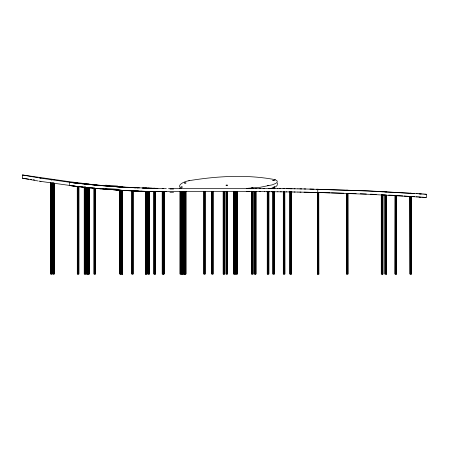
<?xml version="1.0" encoding="UTF-8"?>
<svg xmlns="http://www.w3.org/2000/svg" width="449" height="449" viewBox="0 0 449 449"><rect width="100%" height="100%" fill="white"/><g stroke="black" fill="none" stroke-linecap="round" stroke-linejoin="round"><path stroke-width="0.67" d="M179.549 188.631L179.768 188.243M269.871 188.743C272.403 187.817 276.146 187.592 277.415 184.881L277.319 184.46M188.833 180.773C184.915 181.183 175.851 185.145 181.149 188.4M189.764 180.56C217.698 176.081 246.798 174.392 274.721 179.594M251.547 188.019L253.09 188.03M251.491 188.024L252.967 188.047M249.762 191.51L246.669 191.633M396.141 195.584L396.647 195.635L396.647 274.03L395.03 274.03L395.221 195.545L395.221 274.03M246.703 188.4L260.212 187.278L272.234 184.853L275.955 183.327L277.308 182.075L277.016 180.807L275.254 179.791M168.538 188.4L252.052 188.4M94.829 274.03L94.829 188.288L94.066 188.215L94.066 274.03L95.615 274.03L95.603 188.35L86.545 187.502L86.545 274.03L89.267 274.03L89.267 187.491L89.155 274.03M149.405 274.03L147.856 274.03L147.974 191.386L146.632 191.386L146.924 191.375L146.924 274.03L145.324 274.03L145.324 191.33L137.63 191.106M182.417 274.03L180.077 274.03L180.077 191.633M274.305 274.03L274.305 191.476L274.328 274.03L272.773 274.03L272.79 191.476M291.536 274.03L289.942 274.03L289.942 191.942L291.536 191.97M318.936 274.03L317.336 274.03L317.336 192.492L317.769 192.503M251.013 188.4L256.777 188.406M256.777 191.644L165.019 191.633M251.013 191.633L252.518 191.633M260.583 188.423L255.167 188.406M166.298 188.395L153.951 188.299M256.154 191.639L260.583 191.656M166.298 191.633L155.477 191.56L155.466 274.03M263.069 188.434L264.382 188.44M259.23 188.417L269.529 188.473M163.694 188.389L162.201 188.378M259.23 191.65L264.382 191.672M266.886 191.689L269.529 191.706M264.281 191.672L267.121 191.689M162.476 191.622L158.379 191.594M268.553 188.468L273.071 188.501M271.527 191.723L273.071 191.734M268.553 191.701L277.903 191.785M274.648 188.518L277.903 188.546M272.223 188.496L274.956 188.518M284.739 274.03L284.739 191.863L284.913 274.03L283.302 274.03L283.302 191.846L283.633 191.852M279.581 188.569L284.739 188.631M277.723 188.546L280.535 188.58M157.902 188.356L155.477 188.322M280.535 191.813L286.585 191.891M277.723 191.779L281.287 191.818M283.027 188.608L292.091 188.737M156.252 191.56L155.994 191.56M286.254 188.647L289.156 188.692M153.985 188.299L155.186 188.311M289.156 191.925L292.091 191.97M286.254 191.886L290.25 191.942M155.186 191.549L155.837 191.555M157.7 191.566L153.951 191.532L153.951 274.03L155.55 274.03L155.55 191.56M289.998 188.709L295.049 188.782M153.76 188.288L154.742 188.305M152.458 188.277L154.316 188.299M295.049 192.02L290.879 191.953L290.851 274.03M152.458 191.51L154.742 191.538M153.844 191.527L152.559 191.504M395.058 195.551L396.641 195.635M297.861 188.833L305.791 188.99M290.621 188.715L291.216 188.726M294.011 188.765L298.029 188.838M150.903 188.249L154.681 188.288M297.861 192.071L301.026 192.127M294.011 192.004L298.029 192.071M150.903 191.482L154.681 191.521M299.82 188.872L301.79 188.906M152.177 188.26L149.326 188.215M150.46 188.226L151.206 188.243M299.82 192.105L317.432 192.486M151.206 191.476L152.177 191.493M150.46 191.465L151.537 191.482M304.046 188.95L368.354 190.859L414.511 193.485M148.176 188.159L147.856 188.148L151.594 188.232M149.13 188.182L150.146 188.221M304.046 192.189L330.133 192.806M318.857 274.03L318.711 192.526L318.711 274.03M146.924 191.375L145.324 191.33L151.594 191.465M148.445 191.397L147.867 191.386L147.867 274.03M149.326 191.448L150.858 191.47M149.394 191.437L150.146 191.454M309.855 189.074L313.969 189.169M146.228 188.125L146.924 188.137L142.765 188.041M147.721 188.176L149.394 188.204M317.336 189.259L317.769 189.27L317.769 274.03M146.088 188.137L148.602 188.182M145.397 188.097L115.96 186.7L94.088 184.719L69.982 181.778L22.45 174.97L22.45 178.202L28.517 179.14M318.829 192.514L322.326 192.604M317.359 189.259L317.668 189.265M318.083 189.276L318.504 189.287M316.248 189.231L367.4 190.999L417.155 193.659M317.336 192.492L317.566 274.03M148.456 188.159L145.487 188.103M144.438 191.325L145.538 191.358M331.441 192.84L343.85 193.21M322.399 192.627L370.217 194.355L418.311 196.965M145.549 188.103L145.992 188.114M143.944 188.064L146.032 188.12M143.944 191.302L145.409 191.336L145.409 274.03M87.656 184.096L88.279 184.135M142.159 188.002L144.157 188.064M88.644 274.03L88.644 187.452L89.25 187.491M141.07 191.223L144.157 191.302M346.572 190.185L348.02 190.23M347.756 193.328L356.124 193.62M347.913 193.463L348.02 274.03L346.404 274.03L346.404 193.412L346.544 274.03M142.159 191.24L133.123 190.898M346.404 193.412L347.964 193.463M139.493 187.912L132.348 187.66M360.25 193.772L366.339 194.013M136.777 187.822L138.062 187.873M138.062 191.106L134.116 190.954L135.879 191.038M138.792 191.1L120.781 190.258M134.122 187.733L135.879 187.805M135.525 187.766L128.094 187.429M370.341 194.181L376.206 194.439M131.327 187.598L132.736 187.66M121.084 274.03L121.084 190.275L119.905 190.23L119.905 274.03L122.622 274.03L122.622 190.393L121.915 190.359L121.915 274.03M131.883 190.842L125.479 190.528M132 187.592C130.704 187.53 134.234 187.699 132.915 187.637M131.753 190.864L121.988 190.348L121.999 274.03M131.787 190.819L131.697 274.03L133.235 274.03L133.218 190.887L132 190.825L132 274.03M382.475 194.748L384.905 194.872M129.363 187.519L130.558 187.575M126.932 187.385L128.425 187.458M128.425 190.69L123.873 190.455M128.161 187.458L120.573 187.031M121.898 187.121L120.775 187.025L122.235 187.132M121.915 187.121L122.571 187.149M384.922 191.863L386.538 191.948M388.694 195.074L394.143 195.382M122.016 187.093L122.308 187.11M381.285 191.661L382.902 191.751M381.482 191.672L381.897 191.695M126.955 187.396L115.988 186.7M79.277 186.722L100.453 188.816L121.045 190.275M122.033 190.331L122.319 190.342L122.302 274.03M120.848 187.048L121.505 187.087M122.807 187.143L117.324 186.812M410.509 193.25C409.005 193.16 413.389 193.424 410.616 193.255M411.172 196.522L411.626 196.55L411.626 274.03L410.016 274.03L410.016 196.454L404.083 196.005M121.769 187.104L121.056 187.07M122.403 190.331L112.924 189.703M120.079 187.003L107.412 186.144M120.085 190.219L98.314 188.602M418.866 193.766L420.528 193.873M416.47 193.614L419.04 193.777M419.04 197.01L420.528 197.105M416.47 196.847L417.374 196.903M418.232 196.959L419.411 197.032M397.371 195.579L402.804 195.921M122.1 190.342L123.318 190.421M122.622 190.393L122.369 274.03M424.737 194.148L422.969 194.03M421.437 193.929L423.188 194.047M420.455 193.867L421.836 193.957M423.188 197.279L424.737 197.38M421.836 197.19L423.935 197.324M420.455 197.1L422.346 197.223M426.466 194.26L426.55 197.498L425.691 197.442M425.388 194.187L426.55 194.265M424.625 194.136L425.691 194.209M424.625 197.375L425.888 197.453M414.511 196.718L411.772 196.533M119.659 190.191L115.988 189.933M114.534 186.632L98.314 185.37M106.722 186.088L72.368 182.681L39.967 178.051M112.312 189.652L107.418 189.248M88.644 184.219L89.267 184.258L87.684 184.101M94.649 185.039L95.615 185.117L94.733 185.044M100.744 185.555L87.42 184.354M100.744 188.793L91.781 187.979M54.144 182.99L54.043 274.03M106.2 189.141L102.54 188.804M84.603 187.306L84.238 187.267L84.232 274.03L85.843 274.03L85.843 187.429L84.839 187.328M97.618 185.308L92.14 184.797M95.542 188.356L97.618 188.541M89.491 184.539L90.805 184.668M97.697 188.333L100.116 188.569M90.805 187.907L84.232 187.267M86.898 184.298L84.232 184.034L85.843 184.197L84.839 184.096M87.314 184.343L88.077 184.421M88.2 184.41L84.081 183.967M84.081 187.205L87.757 187.587L87.74 274.03M86.55 187.502L86.595 274.03M88.122 187.66L88.077 274.03M84.474 184.023L78.962 183.411M84.474 187.261L80.798 186.851M83.29 183.899L75.527 183.018M83.29 187.132L79.142 186.666M85.843 187.429L85.72 274.03M79.939 186.767L76.684 186.386M77.896 183.299C80.809 183.63 75.915 183.046 77.902 183.282M89.334 187.429L90.513 187.564M77.189 186.487L39.967 181.289M76.936 183.192L74.483 182.895M78.306 183.327L78.912 183.4M75.527 186.251L76.936 186.425M77.301 186.447L78.912 186.632L78.912 274.03L77.295 274.03L77.295 186.442L77.419 274.03M74.483 186.127L76.027 186.318M73.541 182.782L75.163 182.984M73.541 186.015L75.163 186.217M74.349 182.883L69.286 182.26L70.645 182.434M73.591 182.794L71.644 182.558M74.349 186.122L69.286 185.499L73.591 186.026M30.257 179.37L31.565 179.549M33.31 179.785L34.567 179.959M51.831 274.03L51.831 183.141L52.135 183.186L52.135 274.03L50.591 274.03L50.597 182.951L51.354 183.069L51.354 274.03M51.831 179.903C52.617 180.021 49.345 179.527 51.354 179.836M51.831 183.141L52.129 183.186M50.591 182.951L50.883 182.996L50.9 274.03M53.571 179.606C55.929 180.049 51.208 179.235 53.571 179.679M37.738 177.681L22.456 174.97M37.738 180.919L22.456 178.202M411.514 196.544L411.514 274.03M411.132 274.03L411.132 196.522L410.639 196.494L410.639 274.03M410.206 274.03L410.016 196.454L410.133 274.03M396.523 195.618L396.523 274.03M396.456 195.635L396.456 274.03M396.035 195.618L396.035 274.03M395.535 195.59L395.535 274.03M395.154 195.562L395.154 274.03M386.415 195.18L386.415 274.03M386.348 195.175L386.348 274.03M385.927 195.152L385.927 274.03M385.427 195.124L385.427 274.03M385.046 195.102L385.046 274.03M382.778 194.984L382.778 274.03M382.711 194.978L382.711 274.03M382.29 194.956L382.29 274.03M381.79 194.928L381.79 274.03M381.409 194.905L381.409 274.03M347.852 193.463L347.88 274.03M347.436 193.446L347.436 274.03M346.937 193.429L346.937 274.03M318.262 192.514L318.262 274.03M317.415 192.492L317.415 274.03M291.463 191.964L291.463 274.03M291.3 191.964L291.3 274.03M290.357 191.948L290.357 274.03M290.172 191.942L290.172 274.03M290.009 191.942L290.009 274.03M284.318 191.858L284.318 274.03M283.819 191.852L283.819 274.03M283.431 191.846L283.476 274.03M277.403 183.102L277.403 183.91M274.002 186.7L274.002 188.748M274.002 191.476L274.002 274.03M273.52 187.379L273.52 188.748M273.52 191.476L273.52 274.03M273.048 187.379L273.048 188.748M273.048 191.476L273.093 274.03M268.85 191.571L268.85 274.03L267.245 274.03L267.245 191.577M268.749 191.611L268.749 274.03M268.384 191.633L268.384 274.03M267.885 191.633L267.885 274.03M267.452 191.616L267.452 274.03M267.346 191.543L267.346 274.03M255.952 191.639L255.952 274.03L254.353 274.03L254.353 191.639M255.874 191.639L255.874 274.03M255.728 191.639L255.728 274.03M255.515 191.639L255.515 274.03M255.021 191.639L255.021 274.03M254.577 191.639L254.577 274.03M253.09 191.263L253.09 274.03L251.474 274.03L251.474 191.263M252.967 191.28L252.967 274.03M252.585 191.291L252.585 274.03M252.085 191.291L252.085 274.03M251.597 191.246L251.665 274.03M237.403 191.633L237.465 274.03L235.877 274.03L235.877 191.633M237.224 191.633L237.224 274.03M236.769 191.633L236.769 274.03M236.281 191.633L236.281 274.03M235.938 191.633L235.938 274.03M235.383 191.633L235.383 274.03L233.766 274.03L233.766 191.633M234.776 191.633L234.776 274.03M234.283 191.633L234.283 274.03M233.951 191.633L233.951 274.03M233.895 191.633L233.895 274.03M227.564 191.308L227.564 274.03L226.038 274.03L226.038 191.745M227.233 191.341L227.233 274.03M226.745 191.353L226.745 274.03M226.285 191.336L226.285 274.03M224.792 191.633L224.792 274.03L223.181 274.03L223.181 191.633M224.674 191.633L224.674 274.03M224.298 191.633L224.298 274.03M223.798 191.633L223.798 274.03M223.372 191.633L223.372 274.03M223.299 191.633L223.299 274.03M213.208 191.633L213.208 274.03L211.653 274.03L211.675 191.633M212.882 191.633L212.882 274.03M212.399 191.633L212.399 274.03M211.934 191.633L211.934 274.03M205.255 191.633L205.272 274.03L203.717 274.03L203.734 191.633M204.952 191.633L204.952 274.03M204.469 191.633L204.469 274.03M204.042 191.633L204.042 274.03M185.931 191.476L185.931 274.03L184.337 274.03L184.337 191.476M185.858 191.476L185.858 274.03M185.695 191.476L185.695 274.03M185.51 191.476L185.51 274.03M185.016 191.476L185.016 274.03M184.758 191.476L184.758 274.03M184.567 191.476L184.567 274.03M184.404 191.476L184.404 274.03M184.096 191.633L184.096 274.03L182.507 274.03L182.507 191.633M184.034 191.633L184.034 274.03M183.854 191.633L183.854 274.03M183.4 191.633L183.4 274.03M182.911 191.633L182.911 274.03M182.569 191.633L182.569 274.03M182.232 191.65L182.232 274.03M181.811 191.672L181.811 274.03M181.665 191.633L181.665 274.03M181.43 191.633L181.43 274.03M180.975 191.633L180.975 274.03M180.481 191.633L180.481 274.03M180.144 191.633L180.144 274.03M164.003 191.628L164.003 274.03M163.818 274.03L163.818 191.622L162.201 191.611L162.201 274.03L164.132 274.03L164.132 191.628L163.616 191.628L163.632 274.03M163.694 191.622L163.694 274.03M163.212 191.622L163.212 274.03M162.712 191.616L162.712 274.03M162.33 191.611L162.33 274.03M155.32 191.555L155.32 274.03M154.877 191.549L154.877 274.03M154.383 191.538L154.383 274.03M154.175 191.538L154.175 274.03M154.029 191.538L154.029 274.03M149.394 191.42L149.394 274.03M149.124 191.414L149.124 274.03M148.653 191.403L148.653 274.03M148.176 191.392L148.176 274.03M146.84 191.369L146.84 274.03M146.7 191.369L146.7 274.03M146.256 191.358L146.256 274.03M145.762 191.347L145.762 274.03M145.549 191.341L145.549 274.03M132.949 190.87L132.949 274.03M132.477 190.847L132.477 274.03M122.571 190.387L122.571 274.03M121.561 190.303L121.561 274.03M120.764 190.258L120.764 274.03M120.573 190.269L120.573 274.03M120.13 274.03L119.984 190.236L119.984 274.03M95.306 188.327L95.306 274.03M94.357 188.243L94.374 274.03M94.077 188.215L94.077 274.03M89.07 187.486L89.07 274.03M88.144 187.401L88.144 274.03M87.875 187.631L87.875 274.03M87.252 187.57L87.252 274.03M86.797 187.525L86.797 274.03M85.338 186.7L85.338 274.03M84.839 186.7L84.839 274.03M84.356 187.278L84.412 274.03M78.727 186.61L78.727 274.03M78.306 186.565L78.306 274.03M77.806 186.503L77.806 274.03M69.337 183.08L69.337 184.696M54.34 183.602L54.34 274.03L52.802 274.03L52.802 182.749M53.571 182.911L53.571 274.03M53.094 182.777L53.094 274.03M117.621 189.27A153.289 22.54 0.7 0 1 105.627 188.417M173.561 192.262A43.188 2.251 0.8 0 1 169.98 192.284M420.825 197.274A28.399 0.595 5.1 0 1 419.315 197.206M40.999 181.413A43.166 0.881 8.3 0 1 38.788 181.048M117.621 186.038A153.289 22.54 0.7 0 1 105.627 185.184M173.589 189.035A43.188 2.251 0.8 0 1 170.003 189.051M420.825 194.041A28.399 0.595 5.1 0 1 419.315 193.974M274.799 179.589A16.95 3.109 1.8 0 1 275.332 179.785M188.76 180.767A35.28 5.405 -2.2 0 1 189.691 180.549M40.999 178.174A43.166 0.881 8.3 0 1 38.788 177.815M272.79 180.599L274.328 180.621L272.79 180.599M226.083 185.196L227.615 185.207L226.088 185.19M184.404 182.979L185.931 183.001L184.404 182.979M267.335 185.611L268.85 185.65L267.346 185.605M180.981 187.02L182.412 187.053L180.998 187.02M395.221 192.312L396.641 192.402L395.221 192.312M382.902 274.03L381.285 274.03L381.285 194.9L382.902 194.989L382.902 274.03M386.538 274.03L384.922 274.03L384.922 195.096L386.538 195.186L386.538 274.03M94.357 185.01L94.066 184.982L94.374 185.01M274.328 188.748L274.328 186.7L274.305 188.748M235.254 274.03L235.254 191.633L235.197 274.03"/></g></svg>
